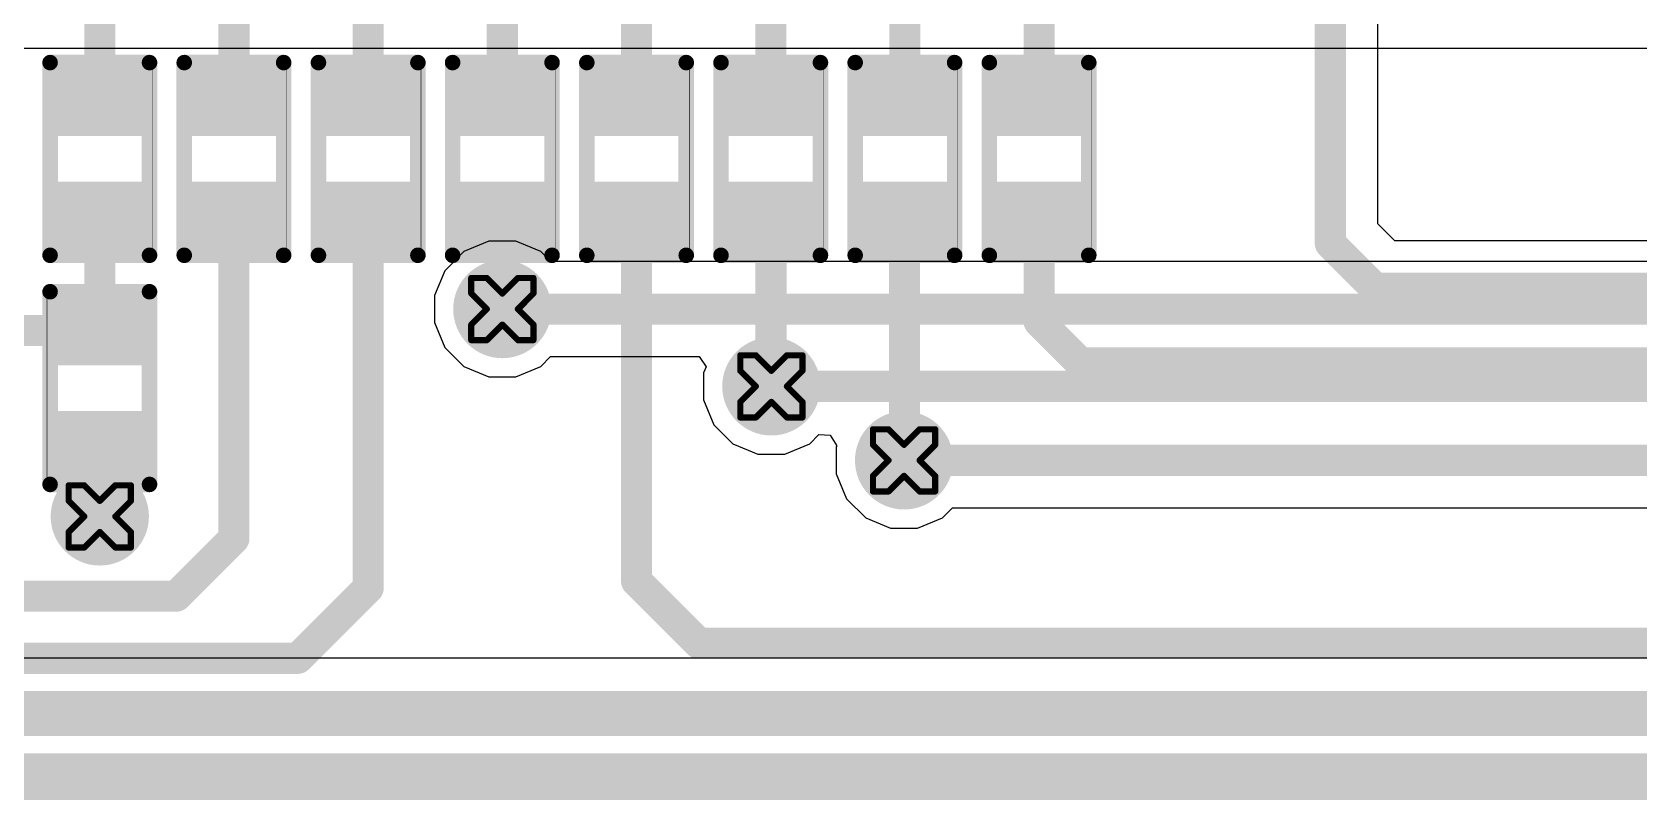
# Model space of a CAD drawing. Header units: inches. Extents: x 0 to 212, y 0 to 208.
# Drawn here: x 4.233 to 4.75, y 2.335 to 2.582 of the extents above; entities that cross this region are included whole.
import ezdxf

# ---------------------------------------------------------------- set-up
doc = ezdxf.new("R2010")
doc.units = ezdxf.units.IN
doc.header["$MEASUREMENT"] = 0
for name, color, linetype in [('Bottom Layer', 5, 'Continuous'), ('Bottom Solder', 6, 'Continuous'), ('Drill Drawing', 1, 'Continuous'), ('Top Layer', 1, 'Continuous'), ('Top Overlay', 2, 'Continuous'), ('Top Paste', 8, 'Continuous'), ('Top Solder', 216, 'Continuous'), ('Via Holes', 16, 'Continuous')]:
    doc.layers.add(name, color=color, linetype=linetype)

# ---------------------------------------------------------------- blocks, each defined once
blk = doc.blocks.new('R___0402_42')
at = {"layer": 'Top Layer'}
for points in [[(-0.0275, -0.0125), (-0.0275, 0.0125), (-0.0095, 0.0125), (-0.0095, -0.0125)], [(0.0095, -0.0125), (0.0095, 0.0125), (0.0275, 0.0125), (0.0275, -0.0125)]]:
    blk.add_hatch(color=1, dxfattribs=at).paths.add_polyline_path(points)
at = {"layer": 'Top Paste'}
for points in [[(-0.0275, -0.0125), (-0.0275, 0.0125), (-0.0095, 0.0125), (-0.0095, -0.0125)], [(0.0095, -0.0125), (0.0095, 0.0125), (0.0275, 0.0125), (0.0275, -0.0125)]]:
    blk.add_hatch(color=8, dxfattribs=at).paths.add_polyline_path(points)
at = {"layer": 'Top Solder'}
for points in [[(-0.02967, -0.01467), (-0.02967, 0.01467), (-0.00733, 0.01467), (-0.00733, -0.01467)], [(0.00733, -0.01467), (0.00733, 0.01467), (0.02967, 0.01467), (0.02967, -0.01467)]]:
    blk.add_hatch(color=216, dxfattribs=at).paths.add_polyline_path(points)
at = {"layer": 'Top Overlay'}
for points, const_width in [([(-0.031, 0.016), (-0.031, -0.016)], 0.005), ([(-0.031, 0.016), (0.031, 0.016)], 0.005), ([(0.031, 0.016), (0.031, -0.016)], 0.005), ([(-0.031, -0.016), (0.031, -0.016)], 0.005), ([(-0.032, -0.017), (0.032, -0.017)], 0.000127)]:
    blk.add_lwpolyline(points, dxfattribs=dict(at, const_width=const_width))
for points, const_width in [([(-0.03225, 0.016, 1), (-0.02975, 0.016, 1)], 0.0025), ([(-0.03225, 0.016, 1), (-0.02975, 0.016, 1)], 0.0025), ([(0.02975, 0.016, 1), (0.03225, 0.016, 1)], 0.0025), ([(0.02975, 0.016, 1), (0.03225, 0.016, 1)], 0.0025), ([(-0.03225, -0.016, 1), (-0.02975, -0.016, 1)], 0.0025), ([(-0.03225, -0.016, 1), (-0.02975, -0.016, 1)], 0.0025), ([(0.02975, -0.016, 1), (0.03225, -0.016, 1)], 0.0025), ([(0.02975, -0.016, 1), (0.03225, -0.016, 1)], 0.0025), ([(-0.03203, -0.017, 1), (-0.03197, -0.017, 1)], 0.0000635), ([(0.03197, -0.017, 1), (0.03203, -0.017, 1)], 0.0000635)]:
    blk.add_lwpolyline(points, format="xyb", close=True, dxfattribs=dict(at, const_width=const_width))
blk = doc.blocks.new('R___0402_44')
at = {"layer": 'Top Layer'}
for points in [[(-0.0275, -0.0125), (-0.0275, 0.0125), (-0.0095, 0.0125), (-0.0095, -0.0125)], [(0.0095, -0.0125), (0.0095, 0.0125), (0.0275, 0.0125), (0.0275, -0.0125)]]:
    blk.add_hatch(color=1, dxfattribs=at).paths.add_polyline_path(points)
at = {"layer": 'Top Paste'}
for points in [[(-0.0275, -0.0125), (-0.0275, 0.0125), (-0.0095, 0.0125), (-0.0095, -0.0125)], [(0.0095, -0.0125), (0.0095, 0.0125), (0.0275, 0.0125), (0.0275, -0.0125)]]:
    blk.add_hatch(color=8, dxfattribs=at).paths.add_polyline_path(points)
at = {"layer": 'Top Solder'}
for points in [[(-0.02967, -0.01467), (-0.02967, 0.01467), (-0.00733, 0.01467), (-0.00733, -0.01467)], [(0.00733, -0.01467), (0.00733, 0.01467), (0.02967, 0.01467), (0.02967, -0.01467)]]:
    blk.add_hatch(color=216, dxfattribs=at).paths.add_polyline_path(points)
at = {"layer": 'Top Overlay'}
for points, const_width in [([(-0.031, -0.016), (-0.031, 0.016)], 0.005), ([(0.031, 0.016), (-0.031, 0.016)], 0.005), ([(0.031, -0.016), (0.031, 0.016)], 0.005), ([(0.031, -0.016), (-0.031, -0.016)], 0.005), ([(0.032, -0.017), (-0.032, -0.017)], 0.000127)]:
    blk.add_lwpolyline(points, dxfattribs=dict(at, const_width=const_width))
for points, const_width in [([(-0.03225, 0.016, 1), (-0.02975, 0.016, 1)], 0.0025), ([(-0.03225, 0.016, 1), (-0.02975, 0.016, 1)], 0.0025), ([(0.02975, 0.016, 1), (0.03225, 0.016, 1)], 0.0025), ([(0.02975, 0.016, 1), (0.03225, 0.016, 1)], 0.0025), ([(-0.03225, -0.016, 1), (-0.02975, -0.016, 1)], 0.0025), ([(-0.03225, -0.016, 1), (-0.02975, -0.016, 1)], 0.0025), ([(0.02975, -0.016, 1), (0.03225, -0.016, 1)], 0.0025), ([(0.02975, -0.016, 1), (0.03225, -0.016, 1)], 0.0025), ([(-0.03203, -0.017, 1), (-0.03197, -0.017, 1)], 0.0000635), ([(0.03197, -0.017, 1), (0.03203, -0.017, 1)], 0.0000635)]:
    blk.add_lwpolyline(points, format="xyb", close=True, dxfattribs=dict(at, const_width=const_width))
blk = doc.blocks.new('R___0402_46')
at = {"layer": 'Top Layer'}
for points in [[(-0.0275, -0.0125), (-0.0275, 0.0125), (-0.0095, 0.0125), (-0.0095, -0.0125)], [(0.0095, -0.0125), (0.0095, 0.0125), (0.0275, 0.0125), (0.0275, -0.0125)]]:
    blk.add_hatch(color=1, dxfattribs=at).paths.add_polyline_path(points)
at = {"layer": 'Top Paste'}
for points in [[(-0.0275, -0.0125), (-0.0275, 0.0125), (-0.0095, 0.0125), (-0.0095, -0.0125)], [(0.0095, -0.0125), (0.0095, 0.0125), (0.0275, 0.0125), (0.0275, -0.0125)]]:
    blk.add_hatch(color=8, dxfattribs=at).paths.add_polyline_path(points)
at = {"layer": 'Top Solder'}
for points in [[(-0.02967, -0.01467), (-0.02967, 0.01467), (-0.00733, 0.01467), (-0.00733, -0.01467)], [(0.00733, -0.01467), (0.00733, 0.01467), (0.02967, 0.01467), (0.02967, -0.01467)]]:
    blk.add_hatch(color=216, dxfattribs=at).paths.add_polyline_path(points)
at = {"layer": 'Top Overlay'}
for points, const_width in [([(-0.031, 0.016), (-0.031, -0.016)], 0.005), ([(-0.031, 0.016), (0.031, 0.016)], 0.005), ([(0.031, 0.016), (0.031, -0.016)], 0.005), ([(-0.031, -0.016), (0.031, -0.016)], 0.005), ([(-0.032, -0.017), (0.032, -0.017)], 0.000127)]:
    blk.add_lwpolyline(points, dxfattribs=dict(at, const_width=const_width))
for points, const_width in [([(-0.03225, 0.016, 1), (-0.02975, 0.016, 1)], 0.0025), ([(-0.03225, 0.016, 1), (-0.02975, 0.016, 1)], 0.0025), ([(0.02975, 0.016, 1), (0.03225, 0.016, 1)], 0.0025), ([(0.02975, 0.016, 1), (0.03225, 0.016, 1)], 0.0025), ([(-0.03225, -0.016, 1), (-0.02975, -0.016, 1)], 0.0025), ([(-0.03225, -0.016, 1), (-0.02975, -0.016, 1)], 0.0025), ([(0.02975, -0.016, 1), (0.03225, -0.016, 1)], 0.0025), ([(0.02975, -0.016, 1), (0.03225, -0.016, 1)], 0.0025), ([(-0.03203, -0.017, 1), (-0.03197, -0.017, 1)], 0.0000635), ([(0.03197, -0.017, 1), (0.03203, -0.017, 1)], 0.0000635)]:
    blk.add_lwpolyline(points, format="xyb", close=True, dxfattribs=dict(at, const_width=const_width))
blk = doc.blocks.new('R___0402_48')
at = {"layer": 'Top Layer'}
for points in [[(-0.0275, -0.0125), (-0.0275, 0.0125), (-0.0095, 0.0125), (-0.0095, -0.0125)], [(0.0095, -0.0125), (0.0095, 0.0125), (0.0275, 0.0125), (0.0275, -0.0125)]]:
    blk.add_hatch(color=1, dxfattribs=at).paths.add_polyline_path(points)
at = {"layer": 'Top Paste'}
for points in [[(-0.0275, -0.0125), (-0.0275, 0.0125), (-0.0095, 0.0125), (-0.0095, -0.0125)], [(0.0095, -0.0125), (0.0095, 0.0125), (0.0275, 0.0125), (0.0275, -0.0125)]]:
    blk.add_hatch(color=8, dxfattribs=at).paths.add_polyline_path(points)
at = {"layer": 'Top Solder'}
for points in [[(-0.02967, -0.01467), (-0.02967, 0.01467), (-0.00733, 0.01467), (-0.00733, -0.01467)], [(0.00733, -0.01467), (0.00733, 0.01467), (0.02967, 0.01467), (0.02967, -0.01467)]]:
    blk.add_hatch(color=216, dxfattribs=at).paths.add_polyline_path(points)
at = {"layer": 'Top Overlay'}
for points, const_width in [([(-0.031, 0.016), (-0.031, -0.016)], 0.005), ([(-0.031, 0.016), (0.031, 0.016)], 0.005), ([(0.031, 0.016), (0.031, -0.016)], 0.005), ([(-0.031, -0.016), (0.031, -0.016)], 0.005), ([(-0.032, -0.017), (0.032, -0.017)], 0.000127)]:
    blk.add_lwpolyline(points, dxfattribs=dict(at, const_width=const_width))
for points, const_width in [([(-0.03225, 0.016, 1), (-0.02975, 0.016, 1)], 0.0025), ([(-0.03225, 0.016, 1), (-0.02975, 0.016, 1)], 0.0025), ([(0.02975, 0.016, 1), (0.03225, 0.016, 1)], 0.0025), ([(0.02975, 0.016, 1), (0.03225, 0.016, 1)], 0.0025), ([(-0.03225, -0.016, 1), (-0.02975, -0.016, 1)], 0.0025), ([(-0.03225, -0.016, 1), (-0.02975, -0.016, 1)], 0.0025), ([(0.02975, -0.016, 1), (0.03225, -0.016, 1)], 0.0025), ([(0.02975, -0.016, 1), (0.03225, -0.016, 1)], 0.0025), ([(-0.03203, -0.017, 1), (-0.03197, -0.017, 1)], 0.0000635), ([(0.03197, -0.017, 1), (0.03203, -0.017, 1)], 0.0000635)]:
    blk.add_lwpolyline(points, format="xyb", close=True, dxfattribs=dict(at, const_width=const_width))
blk = doc.blocks.new('R___0402_50')
at = {"layer": 'Top Layer'}
for points in [[(-0.0275, -0.0125), (-0.0275, 0.0125), (-0.0095, 0.0125), (-0.0095, -0.0125)], [(0.0095, -0.0125), (0.0095, 0.0125), (0.0275, 0.0125), (0.0275, -0.0125)]]:
    blk.add_hatch(color=1, dxfattribs=at).paths.add_polyline_path(points)
at = {"layer": 'Top Paste'}
for points in [[(-0.0275, -0.0125), (-0.0275, 0.0125), (-0.0095, 0.0125), (-0.0095, -0.0125)], [(0.0095, -0.0125), (0.0095, 0.0125), (0.0275, 0.0125), (0.0275, -0.0125)]]:
    blk.add_hatch(color=8, dxfattribs=at).paths.add_polyline_path(points)
at = {"layer": 'Top Solder'}
for points in [[(-0.02967, -0.01467), (-0.02967, 0.01467), (-0.00733, 0.01467), (-0.00733, -0.01467)], [(0.00733, -0.01467), (0.00733, 0.01467), (0.02967, 0.01467), (0.02967, -0.01467)]]:
    blk.add_hatch(color=216, dxfattribs=at).paths.add_polyline_path(points)
at = {"layer": 'Top Overlay'}
for points, const_width in [([(-0.031, 0.016), (-0.031, -0.016)], 0.005), ([(-0.031, 0.016), (0.031, 0.016)], 0.005), ([(0.031, 0.016), (0.031, -0.016)], 0.005), ([(-0.031, -0.016), (0.031, -0.016)], 0.005), ([(-0.032, -0.017), (0.032, -0.017)], 0.000127)]:
    blk.add_lwpolyline(points, dxfattribs=dict(at, const_width=const_width))
for points, const_width in [([(-0.03225, 0.016, 1), (-0.02975, 0.016, 1)], 0.0025), ([(-0.03225, 0.016, 1), (-0.02975, 0.016, 1)], 0.0025), ([(0.02975, 0.016, 1), (0.03225, 0.016, 1)], 0.0025), ([(0.02975, 0.016, 1), (0.03225, 0.016, 1)], 0.0025), ([(-0.03225, -0.016, 1), (-0.02975, -0.016, 1)], 0.0025), ([(-0.03225, -0.016, 1), (-0.02975, -0.016, 1)], 0.0025), ([(0.02975, -0.016, 1), (0.03225, -0.016, 1)], 0.0025), ([(0.02975, -0.016, 1), (0.03225, -0.016, 1)], 0.0025), ([(-0.03203, -0.017, 1), (-0.03197, -0.017, 1)], 0.0000635), ([(0.03197, -0.017, 1), (0.03203, -0.017, 1)], 0.0000635)]:
    blk.add_lwpolyline(points, format="xyb", close=True, dxfattribs=dict(at, const_width=const_width))
blk = doc.blocks.new('R___0402_53')
at = {"layer": 'Top Layer'}
for points in [[(-0.0275, -0.0125), (-0.0275, 0.0125), (-0.0095, 0.0125), (-0.0095, -0.0125)], [(0.0095, -0.0125), (0.0095, 0.0125), (0.0275, 0.0125), (0.0275, -0.0125)]]:
    blk.add_hatch(color=1, dxfattribs=at).paths.add_polyline_path(points)
at = {"layer": 'Top Paste'}
for points in [[(-0.0275, -0.0125), (-0.0275, 0.0125), (-0.0095, 0.0125), (-0.0095, -0.0125)], [(0.0095, -0.0125), (0.0095, 0.0125), (0.0275, 0.0125), (0.0275, -0.0125)]]:
    blk.add_hatch(color=8, dxfattribs=at).paths.add_polyline_path(points)
at = {"layer": 'Top Solder'}
for points in [[(-0.02967, -0.01467), (-0.02967, 0.01467), (-0.00733, 0.01467), (-0.00733, -0.01467)], [(0.00733, -0.01467), (0.00733, 0.01467), (0.02967, 0.01467), (0.02967, -0.01467)]]:
    blk.add_hatch(color=216, dxfattribs=at).paths.add_polyline_path(points)
at = {"layer": 'Top Overlay'}
for points, const_width in [([(-0.031, 0.016), (-0.031, -0.016)], 0.005), ([(-0.031, 0.016), (0.031, 0.016)], 0.005), ([(0.031, 0.016), (0.031, -0.016)], 0.005), ([(-0.031, -0.016), (0.031, -0.016)], 0.005), ([(-0.032, -0.017), (0.032, -0.017)], 0.000127)]:
    blk.add_lwpolyline(points, dxfattribs=dict(at, const_width=const_width))
for points, const_width in [([(-0.03225, 0.016, 1), (-0.02975, 0.016, 1)], 0.0025), ([(-0.03225, 0.016, 1), (-0.02975, 0.016, 1)], 0.0025), ([(0.02975, 0.016, 1), (0.03225, 0.016, 1)], 0.0025), ([(0.02975, 0.016, 1), (0.03225, 0.016, 1)], 0.0025), ([(-0.03225, -0.016, 1), (-0.02975, -0.016, 1)], 0.0025), ([(-0.03225, -0.016, 1), (-0.02975, -0.016, 1)], 0.0025), ([(0.02975, -0.016, 1), (0.03225, -0.016, 1)], 0.0025), ([(0.02975, -0.016, 1), (0.03225, -0.016, 1)], 0.0025), ([(-0.03203, -0.017, 1), (-0.03197, -0.017, 1)], 0.0000635), ([(0.03197, -0.017, 1), (0.03203, -0.017, 1)], 0.0000635)]:
    blk.add_lwpolyline(points, format="xyb", close=True, dxfattribs=dict(at, const_width=const_width))
blk = doc.blocks.new('R___0402_55')
at = {"layer": 'Top Layer'}
for points in [[(-0.0275, -0.0125), (-0.0275, 0.0125), (-0.0095, 0.0125), (-0.0095, -0.0125)], [(0.0095, -0.0125), (0.0095, 0.0125), (0.0275, 0.0125), (0.0275, -0.0125)]]:
    blk.add_hatch(color=1, dxfattribs=at).paths.add_polyline_path(points)
at = {"layer": 'Top Paste'}
for points in [[(-0.0275, -0.0125), (-0.0275, 0.0125), (-0.0095, 0.0125), (-0.0095, -0.0125)], [(0.0095, -0.0125), (0.0095, 0.0125), (0.0275, 0.0125), (0.0275, -0.0125)]]:
    blk.add_hatch(color=8, dxfattribs=at).paths.add_polyline_path(points)
at = {"layer": 'Top Solder'}
for points in [[(-0.02967, -0.01467), (-0.02967, 0.01467), (-0.00733, 0.01467), (-0.00733, -0.01467)], [(0.00733, -0.01467), (0.00733, 0.01467), (0.02967, 0.01467), (0.02967, -0.01467)]]:
    blk.add_hatch(color=216, dxfattribs=at).paths.add_polyline_path(points)
at = {"layer": 'Top Overlay'}
for points, const_width in [([(-0.031, 0.016), (-0.031, -0.016)], 0.005), ([(-0.031, 0.016), (0.031, 0.016)], 0.005), ([(0.031, 0.016), (0.031, -0.016)], 0.005), ([(-0.031, -0.016), (0.031, -0.016)], 0.005), ([(-0.032, -0.017), (0.032, -0.017)], 0.000127)]:
    blk.add_lwpolyline(points, dxfattribs=dict(at, const_width=const_width))
for points, const_width in [([(-0.03225, 0.016, 1), (-0.02975, 0.016, 1)], 0.0025), ([(-0.03225, 0.016, 1), (-0.02975, 0.016, 1)], 0.0025), ([(0.02975, 0.016, 1), (0.03225, 0.016, 1)], 0.0025), ([(0.02975, 0.016, 1), (0.03225, 0.016, 1)], 0.0025), ([(-0.03225, -0.016, 1), (-0.02975, -0.016, 1)], 0.0025), ([(-0.03225, -0.016, 1), (-0.02975, -0.016, 1)], 0.0025), ([(0.02975, -0.016, 1), (0.03225, -0.016, 1)], 0.0025), ([(0.02975, -0.016, 1), (0.03225, -0.016, 1)], 0.0025), ([(-0.03203, -0.017, 1), (-0.03197, -0.017, 1)], 0.0000635), ([(0.03197, -0.017, 1), (0.03203, -0.017, 1)], 0.0000635)]:
    blk.add_lwpolyline(points, format="xyb", close=True, dxfattribs=dict(at, const_width=const_width))
blk = doc.blocks.new('R___0402_57')
at = {"layer": 'Top Layer'}
for points in [[(-0.0275, -0.0125), (-0.0275, 0.0125), (-0.0095, 0.0125), (-0.0095, -0.0125)], [(0.0095, -0.0125), (0.0095, 0.0125), (0.0275, 0.0125), (0.0275, -0.0125)]]:
    blk.add_hatch(color=1, dxfattribs=at).paths.add_polyline_path(points)
at = {"layer": 'Top Paste'}
for points in [[(-0.0275, -0.0125), (-0.0275, 0.0125), (-0.0095, 0.0125), (-0.0095, -0.0125)], [(0.0095, -0.0125), (0.0095, 0.0125), (0.0275, 0.0125), (0.0275, -0.0125)]]:
    blk.add_hatch(color=8, dxfattribs=at).paths.add_polyline_path(points)
at = {"layer": 'Top Solder'}
for points in [[(-0.02967, -0.01467), (-0.02967, 0.01467), (-0.00733, 0.01467), (-0.00733, -0.01467)], [(0.00733, -0.01467), (0.00733, 0.01467), (0.02967, 0.01467), (0.02967, -0.01467)]]:
    blk.add_hatch(color=216, dxfattribs=at).paths.add_polyline_path(points)
at = {"layer": 'Top Overlay'}
for points, const_width in [([(-0.031, 0.016), (-0.031, -0.016)], 0.005), ([(-0.031, 0.016), (0.031, 0.016)], 0.005), ([(0.031, 0.016), (0.031, -0.016)], 0.005), ([(-0.031, -0.016), (0.031, -0.016)], 0.005), ([(-0.032, -0.017), (0.032, -0.017)], 0.000127)]:
    blk.add_lwpolyline(points, dxfattribs=dict(at, const_width=const_width))
for points, const_width in [([(-0.03225, 0.016, 1), (-0.02975, 0.016, 1)], 0.0025), ([(-0.03225, 0.016, 1), (-0.02975, 0.016, 1)], 0.0025), ([(0.02975, 0.016, 1), (0.03225, 0.016, 1)], 0.0025), ([(0.02975, 0.016, 1), (0.03225, 0.016, 1)], 0.0025), ([(-0.03225, -0.016, 1), (-0.02975, -0.016, 1)], 0.0025), ([(-0.03225, -0.016, 1), (-0.02975, -0.016, 1)], 0.0025), ([(0.02975, -0.016, 1), (0.03225, -0.016, 1)], 0.0025), ([(0.02975, -0.016, 1), (0.03225, -0.016, 1)], 0.0025), ([(-0.03203, -0.017, 1), (-0.03197, -0.017, 1)], 0.0000635), ([(0.03197, -0.017, 1), (0.03203, -0.017, 1)], 0.0000635)]:
    blk.add_lwpolyline(points, format="xyb", close=True, dxfattribs=dict(at, const_width=const_width))
blk = doc.blocks.new('R___0402_58')
at = {"layer": 'Top Layer'}
for points in [[(-0.0275, -0.0125), (-0.0275, 0.0125), (-0.0095, 0.0125), (-0.0095, -0.0125)], [(0.0095, -0.0125), (0.0095, 0.0125), (0.0275, 0.0125), (0.0275, -0.0125)]]:
    blk.add_hatch(color=1, dxfattribs=at).paths.add_polyline_path(points)
at = {"layer": 'Top Paste'}
for points in [[(-0.0275, -0.0125), (-0.0275, 0.0125), (-0.0095, 0.0125), (-0.0095, -0.0125)], [(0.0095, -0.0125), (0.0095, 0.0125), (0.0275, 0.0125), (0.0275, -0.0125)]]:
    blk.add_hatch(color=8, dxfattribs=at).paths.add_polyline_path(points)
at = {"layer": 'Top Solder'}
for points in [[(-0.02967, -0.01467), (-0.02967, 0.01467), (-0.00733, 0.01467), (-0.00733, -0.01467)], [(0.00733, -0.01467), (0.00733, 0.01467), (0.02967, 0.01467), (0.02967, -0.01467)]]:
    blk.add_hatch(color=216, dxfattribs=at).paths.add_polyline_path(points)
at = {"layer": 'Top Overlay'}
for points, const_width in [([(-0.031, 0.016), (-0.031, -0.016)], 0.005), ([(-0.031, 0.016), (0.031, 0.016)], 0.005), ([(0.031, 0.016), (0.031, -0.016)], 0.005), ([(-0.031, -0.016), (0.031, -0.016)], 0.005), ([(-0.032, -0.017), (0.032, -0.017)], 0.000127)]:
    blk.add_lwpolyline(points, dxfattribs=dict(at, const_width=const_width))
for points, const_width in [([(-0.03225, 0.016, 1), (-0.02975, 0.016, 1)], 0.0025), ([(-0.03225, 0.016, 1), (-0.02975, 0.016, 1)], 0.0025), ([(0.02975, 0.016, 1), (0.03225, 0.016, 1)], 0.0025), ([(0.02975, 0.016, 1), (0.03225, 0.016, 1)], 0.0025), ([(-0.03225, -0.016, 1), (-0.02975, -0.016, 1)], 0.0025), ([(-0.03225, -0.016, 1), (-0.02975, -0.016, 1)], 0.0025), ([(0.02975, -0.016, 1), (0.03225, -0.016, 1)], 0.0025), ([(0.02975, -0.016, 1), (0.03225, -0.016, 1)], 0.0025), ([(-0.03203, -0.017, 1), (-0.03197, -0.017, 1)], 0.0000635), ([(0.03197, -0.017, 1), (0.03203, -0.017, 1)], 0.0000635)]:
    blk.add_lwpolyline(points, format="xyb", close=True, dxfattribs=dict(at, const_width=const_width))

msp = doc.modelspace()

# ---------------------------------------------------------------- hatches: boundary and pattern name
at = {"layer": 'Bottom Layer'}
h = msp.add_hatch(color=5, dxfattribs=at)
edge = h.paths.add_edge_path()
edge.add_arc((4.38396, 2.49333), 0.01181, 0, 360)
h = msp.add_hatch(color=5, dxfattribs=at)
edge = h.paths.add_edge_path()
edge.add_arc((4.47053, 2.46846), 0.01181, 0, 360)
h = msp.add_hatch(color=5, dxfattribs=at)
edge = h.paths.add_edge_path()
edge.add_arc((4.51324, 2.44465), 0.01181, 0, 360)
h = msp.add_hatch(color=5, dxfattribs=at)
edge = h.paths.add_edge_path()
edge.add_arc((4.25443, 2.42662), 0.01181, 0, 360)
at = {"layer": 'Bottom Solder'}
h = msp.add_hatch(color=6, dxfattribs=at)
edge = h.paths.add_edge_path()
edge.add_arc((4.38396, 2.49333), 0.01581, 0, 360)
h = msp.add_hatch(color=6, dxfattribs=at)
edge = h.paths.add_edge_path()
edge.add_arc((4.47053, 2.46846), 0.01581, 0, 360)
h = msp.add_hatch(color=6, dxfattribs=at)
edge = h.paths.add_edge_path()
edge.add_arc((4.51324, 2.44465), 0.01581, 0, 360)
h = msp.add_hatch(color=6, dxfattribs=at)
edge = h.paths.add_edge_path()
edge.add_arc((4.25443, 2.42662), 0.01581, 0, 360)
at = {"layer": 'Top Layer'}
h = msp.add_hatch(color=1, dxfattribs=at)
edge = h.paths.add_edge_path()
edge.add_arc((4.38396, 2.49333), 0.01181, 0, 360)
h = msp.add_hatch(color=1, dxfattribs=at)
edge = h.paths.add_edge_path()
edge.add_arc((4.47053, 2.46846), 0.01181, 0, 360)
h = msp.add_hatch(color=1, dxfattribs=at)
edge = h.paths.add_edge_path()
edge.add_arc((4.51324, 2.44465), 0.01181, 0, 360)
h = msp.add_hatch(color=1, dxfattribs=at)
edge = h.paths.add_edge_path()
edge.add_arc((4.25443, 2.42662), 0.01181, 0, 360)
at = {"layer": 'Top Solder'}
h = msp.add_hatch(color=216, dxfattribs=at)
edge = h.paths.add_edge_path()
edge.add_arc((4.38396, 2.49333), 0.01581, 0, 360)
h = msp.add_hatch(color=216, dxfattribs=at)
edge = h.paths.add_edge_path()
edge.add_arc((4.47053, 2.46846), 0.01581, 0, 360)
h = msp.add_hatch(color=216, dxfattribs=at)
edge = h.paths.add_edge_path()
edge.add_arc((4.51324, 2.44465), 0.01581, 0, 360)
h = msp.add_hatch(color=216, dxfattribs=at)
edge = h.paths.add_edge_path()
edge.add_arc((4.25443, 2.42662), 0.01581, 0, 360)
at = {"layer": 'Via Holes'}
h = msp.add_hatch(color=7, dxfattribs=at)
edge = h.paths.add_edge_path()
edge.add_arc((4.38396, 2.49333), 0.00591, 0, 360)
h = msp.add_hatch(color=7, dxfattribs=at)
edge = h.paths.add_edge_path()
edge.add_arc((4.47053, 2.46846), 0.00591, 0, 360)
h = msp.add_hatch(color=7, dxfattribs=at)
edge = h.paths.add_edge_path()
edge.add_arc((4.51324, 2.44465), 0.00591, 0, 360)
h = msp.add_hatch(color=7, dxfattribs=at)
edge = h.paths.add_edge_path()
edge.add_arc((4.25443, 2.42662), 0.00591, 0, 360)

# ---------------------------------------------------------------- linework, layer by layer
at = {"layer": 'Bottom Layer'}
for p, q in [((4.07482, 2.57728), (4.81057, 2.57728)), ((4.37962, 2.51514), (4.37161, 2.51182)), ((4.3883, 2.51514), (4.37962, 2.51514)), ((4.39632, 2.51182), (4.3883, 2.51514)), ((4.37161, 2.51182), (4.36547, 2.50568)), ((4.39951, 2.50862), (4.39632, 2.51182)), ((4.87341, 2.50862), (4.39951, 2.50862)), ((4.36547, 2.50568), (4.36215, 2.49766)), ((4.36215, 2.49766), (4.36215, 2.48899)), ((4.36215, 2.48899), (4.36547, 2.48097)), ((4.36547, 2.48097), (4.37161, 2.47484)), ((4.39632, 2.47484), (4.39951, 2.47803)), ((4.39951, 2.47803), (4.44728, 2.47803)), ((4.44728, 2.47803), (4.4495, 2.47471)), ((4.37161, 2.47484), (4.37962, 2.47151)), ((4.37962, 2.47151), (4.3883, 2.47151)), ((4.3883, 2.47151), (4.39632, 2.47484)), ((4.4495, 2.47471), (4.44871, 2.4728)), ((4.44871, 2.4728), (4.44871, 2.46412)), ((4.44871, 2.46412), (4.45204, 2.4561)), ((4.45204, 2.4561), (4.45817, 2.44997)), ((4.48288, 2.44997), (4.48584, 2.45293)), ((4.48584, 2.45293), (4.48944, 2.45272)), ((4.48944, 2.45272), (4.49159, 2.44937)), ((4.45817, 2.44997), (4.46619, 2.44665)), ((4.46619, 2.44665), (4.47486, 2.44665)), ((4.47486, 2.44665), (4.48288, 2.44997)), ((4.49159, 2.44937), (4.49143, 2.44899)), ((4.49143, 2.44899), (4.49143, 2.44031)), ((4.49143, 2.44031), (4.49475, 2.43229)), ((4.49475, 2.43229), (4.50089, 2.42616)), ((4.50089, 2.42616), (4.50891, 2.42284)), ((4.51758, 2.42284), (4.5256, 2.42616)), ((4.5256, 2.42616), (4.5288, 2.42935)), ((4.5288, 2.42935), (4.92501, 2.42935)), ((4.50891, 2.42284), (4.51758, 2.42284)), ((5.76, 2.38102), (3.66913, 2.38102))]:
    msp.add_line(p, q, dxfattribs=at)
for points, const_width in [([(4.38396, 2.49333), (4.87975, 2.49333)], 0.01), ([(4.47053, 2.46846), (4.90606, 2.46846)], 0.01), ([(4.51324, 2.44465), (4.92501, 2.44465)], 0.01), ([(3.65095, 2.36542), (6.7387, 2.36542)], 0.01), ([(3.10159, 2.34292), (5.10302, 2.34292)], 0.015)]:
    msp.add_lwpolyline(points, dxfattribs=dict(at, const_width=const_width))
at = {"layer": 'Bottom Layer', "const_width": 0.005}
for points in [[(4.38146, 2.49333, 1), (4.38646, 2.49333, 1)], [(4.46803, 2.46846, 1), (4.47303, 2.46846, 1)], [(4.51074, 2.44465, 1), (4.51574, 2.44465, 1)]]:
    msp.add_lwpolyline(points, format="xyb", close=True, dxfattribs=at)
at = {"layer": 'Drill Drawing', "const_width": 0.002}
for points in [[(4.37396, 2.49833), (4.37396, 2.50333)], [(4.37396, 2.50333), (4.37896, 2.50333)], [(4.37896, 2.50333), (4.38396, 2.49833)], [(4.38396, 2.49833), (4.38896, 2.50333)], [(4.38896, 2.50333), (4.39396, 2.50333)], [(4.39396, 2.49833), (4.39396, 2.50333)], [(4.37396, 2.49833), (4.37896, 2.49333)], [(4.38896, 2.49333), (4.39396, 2.49833)], [(4.37396, 2.48833), (4.37896, 2.49333)], [(4.38896, 2.49333), (4.39396, 2.48833)], [(4.37396, 2.48333), (4.37396, 2.48833)], [(4.37896, 2.48333), (4.38396, 2.48833)], [(4.38396, 2.48833), (4.38896, 2.48333)], [(4.39396, 2.48333), (4.39396, 2.48833)], [(4.37396, 2.48333), (4.37896, 2.48333)], [(4.38896, 2.48333), (4.39396, 2.48333)], [(4.46053, 2.47346), (4.46053, 2.47846)], [(4.46053, 2.47846), (4.46553, 2.47846)], [(4.46553, 2.47846), (4.47053, 2.47346)], [(4.47053, 2.47346), (4.47553, 2.47846)], [(4.47553, 2.47846), (4.48053, 2.47846)], [(4.48053, 2.47346), (4.48053, 2.47846)], [(4.46053, 2.47346), (4.46553, 2.46846)], [(4.47553, 2.46846), (4.48053, 2.47346)], [(4.46053, 2.46346), (4.46553, 2.46846)], [(4.47553, 2.46846), (4.48053, 2.46346)], [(4.46053, 2.45846), (4.46053, 2.46346)], [(4.46553, 2.45846), (4.47053, 2.46346)], [(4.47053, 2.46346), (4.47553, 2.45846)], [(4.48053, 2.45846), (4.48053, 2.46346)], [(4.46053, 2.45846), (4.46553, 2.45846)], [(4.47553, 2.45846), (4.48053, 2.45846)], [(4.50324, 2.44965), (4.50324, 2.45465)], [(4.50324, 2.45465), (4.50824, 2.45465)], [(4.50824, 2.45465), (4.51324, 2.44965)], [(4.51324, 2.44965), (4.51824, 2.45465)], [(4.51824, 2.45465), (4.52324, 2.45465)], [(4.52324, 2.44965), (4.52324, 2.45465)], [(4.50324, 2.44965), (4.50824, 2.44465)], [(4.50324, 2.43965), (4.50824, 2.44465)], [(4.51824, 2.44465), (4.52324, 2.44965)], [(4.51824, 2.44465), (4.52324, 2.43965)], [(4.50324, 2.43465), (4.50324, 2.43965)], [(4.50824, 2.43465), (4.51324, 2.43965)], [(4.51324, 2.43965), (4.51824, 2.43465)], [(4.52324, 2.43465), (4.52324, 2.43965)], [(4.24443, 2.43162), (4.24443, 2.43662)], [(4.24443, 2.43662), (4.24943, 2.43662)], [(4.24943, 2.43662), (4.25443, 2.43162)], [(4.25443, 2.43162), (4.25943, 2.43662)], [(4.25943, 2.43662), (4.26443, 2.43662)], [(4.26443, 2.43162), (4.26443, 2.43662)], [(4.50324, 2.43465), (4.50824, 2.43465)], [(4.51824, 2.43465), (4.52324, 2.43465)], [(4.24443, 2.43162), (4.24943, 2.42662)], [(4.25943, 2.42662), (4.26443, 2.43162)], [(4.24443, 2.42162), (4.24943, 2.42662)], [(4.25943, 2.42662), (4.26443, 2.42162)], [(4.24443, 2.41662), (4.24443, 2.42162)], [(4.24943, 2.41662), (4.25443, 2.42162)], [(4.25443, 2.42162), (4.25943, 2.41662)], [(4.26443, 2.41662), (4.26443, 2.42162)], [(4.24443, 2.41662), (4.24943, 2.41662)], [(4.25943, 2.41662), (4.26443, 2.41662)]]:
    msp.add_lwpolyline(points, dxfattribs=at)
at = {"layer": 'Drill Drawing', "const_width": 0.001}
for points in [[(4.37346, 2.50333, 1), (4.37446, 2.50333, 1)], [(4.37346, 2.50333, 1), (4.37446, 2.50333, 1)], [(4.37846, 2.50333, 1), (4.37946, 2.50333, 1)], [(4.37846, 2.50333, 1), (4.37946, 2.50333, 1)], [(4.38846, 2.50333, 1), (4.38946, 2.50333, 1)], [(4.38846, 2.50333, 1), (4.38946, 2.50333, 1)], [(4.39346, 2.50333, 1), (4.39446, 2.50333, 1)], [(4.39346, 2.50333, 1), (4.39446, 2.50333, 1)], [(4.37346, 2.49833, 1), (4.37446, 2.49833, 1)], [(4.37346, 2.49833, 1), (4.37446, 2.49833, 1)], [(4.38346, 2.49833, 1), (4.38446, 2.49833, 1)], [(4.38346, 2.49833, 1), (4.38446, 2.49833, 1)], [(4.39346, 2.49833, 1), (4.39446, 2.49833, 1)], [(4.39346, 2.49833, 1), (4.39446, 2.49833, 1)], [(4.37846, 2.49333, 1), (4.37946, 2.49333, 1)], [(4.37846, 2.49333, 1), (4.37946, 2.49333, 1)], [(4.38846, 2.49333, 1), (4.38946, 2.49333, 1)], [(4.38846, 2.49333, 1), (4.38946, 2.49333, 1)], [(4.37346, 2.48833, 1), (4.37446, 2.48833, 1)], [(4.37346, 2.48833, 1), (4.37446, 2.48833, 1)], [(4.38346, 2.48833, 1), (4.38446, 2.48833, 1)], [(4.38346, 2.48833, 1), (4.38446, 2.48833, 1)], [(4.39346, 2.48833, 1), (4.39446, 2.48833, 1)], [(4.39346, 2.48833, 1), (4.39446, 2.48833, 1)], [(4.37346, 2.48333, 1), (4.37446, 2.48333, 1)], [(4.37346, 2.48333, 1), (4.37446, 2.48333, 1)], [(4.37846, 2.48333, 1), (4.37946, 2.48333, 1)], [(4.37846, 2.48333, 1), (4.37946, 2.48333, 1)], [(4.38846, 2.48333, 1), (4.38946, 2.48333, 1)], [(4.38846, 2.48333, 1), (4.38946, 2.48333, 1)], [(4.39346, 2.48333, 1), (4.39446, 2.48333, 1)], [(4.39346, 2.48333, 1), (4.39446, 2.48333, 1)], [(4.46003, 2.47846, 1), (4.46103, 2.47846, 1)], [(4.46003, 2.47846, 1), (4.46103, 2.47846, 1)], [(4.46503, 2.47846, 1), (4.46603, 2.47846, 1)], [(4.46503, 2.47846, 1), (4.46603, 2.47846, 1)], [(4.47503, 2.47846, 1), (4.47603, 2.47846, 1)], [(4.47503, 2.47846, 1), (4.47603, 2.47846, 1)], [(4.48003, 2.47846, 1), (4.48103, 2.47846, 1)], [(4.48003, 2.47846, 1), (4.48103, 2.47846, 1)], [(4.46003, 2.47346, 1), (4.46103, 2.47346, 1)], [(4.46003, 2.47346, 1), (4.46103, 2.47346, 1)], [(4.47003, 2.47346, 1), (4.47103, 2.47346, 1)], [(4.47003, 2.47346, 1), (4.47103, 2.47346, 1)], [(4.48003, 2.47346, 1), (4.48103, 2.47346, 1)], [(4.48003, 2.47346, 1), (4.48103, 2.47346, 1)], [(4.46503, 2.46846, 1), (4.46603, 2.46846, 1)], [(4.46503, 2.46846, 1), (4.46603, 2.46846, 1)], [(4.47503, 2.46846, 1), (4.47603, 2.46846, 1)], [(4.47503, 2.46846, 1), (4.47603, 2.46846, 1)], [(4.46003, 2.46346, 1), (4.46103, 2.46346, 1)], [(4.46003, 2.46346, 1), (4.46103, 2.46346, 1)], [(4.47003, 2.46346, 1), (4.47103, 2.46346, 1)], [(4.47003, 2.46346, 1), (4.47103, 2.46346, 1)], [(4.48003, 2.46346, 1), (4.48103, 2.46346, 1)], [(4.48003, 2.46346, 1), (4.48103, 2.46346, 1)], [(4.46003, 2.45846, 1), (4.46103, 2.45846, 1)], [(4.46003, 2.45846, 1), (4.46103, 2.45846, 1)], [(4.46503, 2.45846, 1), (4.46603, 2.45846, 1)], [(4.46503, 2.45846, 1), (4.46603, 2.45846, 1)], [(4.47503, 2.45846, 1), (4.47603, 2.45846, 1)], [(4.47503, 2.45846, 1), (4.47603, 2.45846, 1)], [(4.48003, 2.45846, 1), (4.48103, 2.45846, 1)], [(4.48003, 2.45846, 1), (4.48103, 2.45846, 1)], [(4.50274, 2.45465, 1), (4.50374, 2.45465, 1)], [(4.50274, 2.45465, 1), (4.50374, 2.45465, 1)], [(4.50774, 2.45465, 1), (4.50874, 2.45465, 1)], [(4.50774, 2.45465, 1), (4.50874, 2.45465, 1)], [(4.51774, 2.45465, 1), (4.51874, 2.45465, 1)], [(4.51774, 2.45465, 1), (4.51874, 2.45465, 1)], [(4.52274, 2.45465, 1), (4.52374, 2.45465, 1)], [(4.52274, 2.45465, 1), (4.52374, 2.45465, 1)], [(4.50274, 2.44965, 1), (4.50374, 2.44965, 1)], [(4.50274, 2.44965, 1), (4.50374, 2.44965, 1)], [(4.50774, 2.44465, 1), (4.50874, 2.44465, 1)], [(4.50774, 2.44465, 1), (4.50874, 2.44465, 1)], [(4.51274, 2.44965, 1), (4.51374, 2.44965, 1)], [(4.51274, 2.44965, 1), (4.51374, 2.44965, 1)], [(4.51774, 2.44465, 1), (4.51874, 2.44465, 1)], [(4.51774, 2.44465, 1), (4.51874, 2.44465, 1)], [(4.52274, 2.44965, 1), (4.52374, 2.44965, 1)], [(4.52274, 2.44965, 1), (4.52374, 2.44965, 1)], [(4.50274, 2.43965, 1), (4.50374, 2.43965, 1)], [(4.50274, 2.43965, 1), (4.50374, 2.43965, 1)], [(4.51274, 2.43965, 1), (4.51374, 2.43965, 1)], [(4.51274, 2.43965, 1), (4.51374, 2.43965, 1)], [(4.52274, 2.43965, 1), (4.52374, 2.43965, 1)], [(4.52274, 2.43965, 1), (4.52374, 2.43965, 1)], [(4.24393, 2.43662, 1), (4.24493, 2.43662, 1)], [(4.24393, 2.43662, 1), (4.24493, 2.43662, 1)], [(4.24893, 2.43662, 1), (4.24993, 2.43662, 1)], [(4.24893, 2.43662, 1), (4.24993, 2.43662, 1)], [(4.25893, 2.43662, 1), (4.25993, 2.43662, 1)], [(4.25893, 2.43662, 1), (4.25993, 2.43662, 1)], [(4.26393, 2.43662, 1), (4.26493, 2.43662, 1)], [(4.26393, 2.43662, 1), (4.26493, 2.43662, 1)], [(4.50274, 2.43465, 1), (4.50374, 2.43465, 1)], [(4.50274, 2.43465, 1), (4.50374, 2.43465, 1)], [(4.50774, 2.43465, 1), (4.50874, 2.43465, 1)], [(4.50774, 2.43465, 1), (4.50874, 2.43465, 1)], [(4.51774, 2.43465, 1), (4.51874, 2.43465, 1)], [(4.51774, 2.43465, 1), (4.51874, 2.43465, 1)], [(4.52274, 2.43465, 1), (4.52374, 2.43465, 1)], [(4.52274, 2.43465, 1), (4.52374, 2.43465, 1)], [(4.24393, 2.43162, 1), (4.24493, 2.43162, 1)], [(4.24393, 2.43162, 1), (4.24493, 2.43162, 1)], [(4.25393, 2.43162, 1), (4.25493, 2.43162, 1)], [(4.25393, 2.43162, 1), (4.25493, 2.43162, 1)], [(4.26393, 2.43162, 1), (4.26493, 2.43162, 1)], [(4.26393, 2.43162, 1), (4.26493, 2.43162, 1)], [(4.24893, 2.42662, 1), (4.24993, 2.42662, 1)], [(4.24893, 2.42662, 1), (4.24993, 2.42662, 1)], [(4.25893, 2.42662, 1), (4.25993, 2.42662, 1)], [(4.25893, 2.42662, 1), (4.25993, 2.42662, 1)], [(4.24393, 2.42162, 1), (4.24493, 2.42162, 1)], [(4.24393, 2.42162, 1), (4.24493, 2.42162, 1)], [(4.25393, 2.42162, 1), (4.25493, 2.42162, 1)], [(4.25393, 2.42162, 1), (4.25493, 2.42162, 1)], [(4.26393, 2.42162, 1), (4.26493, 2.42162, 1)], [(4.26393, 2.42162, 1), (4.26493, 2.42162, 1)], [(4.24393, 2.41662, 1), (4.24493, 2.41662, 1)], [(4.24393, 2.41662, 1), (4.24493, 2.41662, 1)], [(4.24893, 2.41662, 1), (4.24993, 2.41662, 1)], [(4.24893, 2.41662, 1), (4.24993, 2.41662, 1)], [(4.25893, 2.41662, 1), (4.25993, 2.41662, 1)], [(4.25893, 2.41662, 1), (4.25993, 2.41662, 1)], [(4.26393, 2.41662, 1), (4.26493, 2.41662, 1)], [(4.26393, 2.41662, 1), (4.26493, 2.41662, 1)]]:
    msp.add_lwpolyline(points, format="xyb", close=True, dxfattribs=at)
at = {"layer": 'Top Layer'}
for p, q in [((4.66569, 2.52077), (4.66569, 2.61753)), ((4.67116, 2.51529), (4.66569, 2.52077)), ((4.99735, 2.51529), (4.67116, 2.51529))]:
    msp.add_line(p, q, dxfattribs=at)
for points, const_width in [([(4.42714, 2.55816), (4.42714, 2.6706)], 0.01), ([(4.65039, 2.51444), (4.65039, 2.64003)], 0.01), ([(4.55668, 2.56013), (4.55668, 2.63357)], 0.01), ([(4.29761, 2.56013), (4.29761, 2.62263)], 0.01), ([(4.25443, 2.56013), (4.25443, 2.60773)], 0.01), ([(4.38397, 2.55816), (4.38397, 2.60389)], 0.01), ([(4.47032, 2.55816), (4.47032, 2.60389)], 0.01), ([(4.34079, 2.55816), (4.34079, 2.59294)], 0.01), ([(4.5135, 2.55816), (4.5135, 2.59294)], 0.01), ([(4.29761, 2.55816), (4.29761, 2.56013)], 0.01), ([(4.55668, 2.55816), (4.55668, 2.56013)], 0.01), ([(4.25443, 2.48641), (4.25443, 2.52313)], 0.01), ([(4.2976, 2.41951), (4.2976, 2.52313)], 0.01), ([(4.34079, 2.40358), (4.34079, 2.52313)], 0.01), ([(4.38396, 2.48833), (4.38396, 2.52313)], 0.01), ([(4.42714, 2.40579), (4.42714, 2.52313)], 0.01), ([(4.47032, 2.52313), (4.47042, 2.52303)], 0.01), ([(4.47042, 2.46856), (4.47042, 2.52303)], 0.01), ([(4.51337, 2.523), (4.5135, 2.52313)], 0.01), ([(4.51337, 2.44478), (4.51337, 2.523)], 0.01), ([(4.55667, 2.4893), (4.55667, 2.52313)], 0.01), ([(4.65039, 2.51444), (4.66483, 2.5)], 0.01), ([(4.66483, 2.5), (5.00368, 2.5)], 0.01), ([(4.55667, 2.4893), (4.56997, 2.476)], 0.01), ([(4.15622, 2.48641), (4.25443, 2.48641)], 0.01), ([(4.56997, 2.476), (5.01268, 2.476)], 0.01), ([(4.47042, 2.46856), (4.47053, 2.46846)], 0.01), ([(4.25443, 2.42662), (4.25443, 2.44941)], 0.015), ([(4.51324, 2.44465), (4.51337, 2.44478)], 0.01), ([(4.27905, 2.40096), (4.2976, 2.41951)], 0.01), ([(4.42714, 2.40579), (4.44712, 2.38581)], 0.01), ([(2.40276, 2.40096), (4.27905, 2.40096)], 0.01), ([(4.31816, 2.38096), (4.34079, 2.40358)], 0.01), ([(4.44712, 2.38581), (5.04293, 2.38581)], 0.01), ([(2.25633, 2.38096), (4.31816, 2.38096)], 0.01), ([(2.24804, 2.36096), (5.04973, 2.36096)], 0.01)]:
    msp.add_lwpolyline(points, dxfattribs=dict(at, const_width=const_width))
for points, const_width in [([(4.25193, 2.56013, 1), (4.25693, 2.56013, 1)], 0.005), ([(4.29511, 2.56013, 1), (4.30011, 2.56013, 1)], 0.005), ([(4.29511, 2.56013, 1), (4.30011, 2.56013, 1)], 0.005), ([(4.55418, 2.56013, 1), (4.55918, 2.56013, 1)], 0.005), ([(4.55418, 2.56013, 1), (4.55918, 2.56013, 1)], 0.005), ([(4.29511, 2.55816, 1), (4.30011, 2.55816, 1)], 0.005), ([(4.33829, 2.55816, 1), (4.34329, 2.55816, 1)], 0.005), ([(4.38147, 2.55816, 1), (4.38647, 2.55816, 1)], 0.005), ([(4.42464, 2.55816, 1), (4.42964, 2.55816, 1)], 0.005), ([(4.46782, 2.55816, 1), (4.47282, 2.55816, 1)], 0.005), ([(4.511, 2.55816, 1), (4.516, 2.55816, 1)], 0.005), ([(4.55418, 2.55816, 1), (4.55918, 2.55816, 1)], 0.005), ([(4.25193, 2.52313, 1), (4.25693, 2.52313, 1)], 0.005), ([(4.2951, 2.52313, 1), (4.3001, 2.52313, 1)], 0.005), ([(4.33829, 2.52313, 1), (4.34329, 2.52313, 1)], 0.005), ([(4.38146, 2.52313, 1), (4.38646, 2.52313, 1)], 0.005), ([(4.42464, 2.52313, 1), (4.42964, 2.52313, 1)], 0.005), ([(4.46782, 2.52313, 1), (4.47282, 2.52313, 1)], 0.005), ([(4.46792, 2.52303, 1), (4.47292, 2.52303, 1)], 0.005), ([(4.46792, 2.52303, 1), (4.47292, 2.52303, 1)], 0.005), ([(4.51087, 2.523, 1), (4.51587, 2.523, 1)], 0.005), ([(4.51087, 2.523, 1), (4.51587, 2.523, 1)], 0.005), ([(4.511, 2.52313, 1), (4.516, 2.52313, 1)], 0.005), ([(4.55417, 2.52313, 1), (4.55917, 2.52313, 1)], 0.005), ([(4.64789, 2.51444, 1), (4.65289, 2.51444, 1)], 0.005), ([(4.64789, 2.51444, 1), (4.65289, 2.51444, 1)], 0.005), ([(4.66233, 2.5, 1), (4.66733, 2.5, 1)], 0.005), ([(4.66233, 2.5, 1), (4.66733, 2.5, 1)], 0.005), ([(4.38146, 2.48833, 1), (4.38646, 2.48833, 1)], 0.005), ([(4.55417, 2.4893, 1), (4.55917, 2.4893, 1)], 0.005), ([(4.55417, 2.4893, 1), (4.55917, 2.4893, 1)], 0.005), ([(4.25193, 2.48641, 1), (4.25693, 2.48641, 1)], 0.005), ([(4.25193, 2.48641, 1), (4.25693, 2.48641, 1)], 0.005), ([(4.56747, 2.476, 1), (4.57247, 2.476, 1)], 0.005), ([(4.56747, 2.476, 1), (4.57247, 2.476, 1)], 0.005), ([(4.46792, 2.46856, 1), (4.47292, 2.46856, 1)], 0.005), ([(4.46792, 2.46856, 1), (4.47292, 2.46856, 1)], 0.005), ([(4.46803, 2.46846, 1), (4.47303, 2.46846, 1)], 0.005), ([(4.25068, 2.44941, 1), (4.25818, 2.44941, 1)], 0.0075), ([(4.51074, 2.44465, 1), (4.51574, 2.44465, 1)], 0.005), ([(4.51087, 2.44478, 1), (4.51587, 2.44478, 1)], 0.005), ([(4.51087, 2.44478, 1), (4.51587, 2.44478, 1)], 0.005), ([(4.25068, 2.42662, 1), (4.25818, 2.42662, 1)], 0.0075), ([(4.2951, 2.41951, 1), (4.3001, 2.41951, 1)], 0.005), ([(4.2951, 2.41951, 1), (4.3001, 2.41951, 1)], 0.005), ([(4.42464, 2.40579, 1), (4.42964, 2.40579, 1)], 0.005), ([(4.42464, 2.40579, 1), (4.42964, 2.40579, 1)], 0.005), ([(4.27655, 2.40096, 1), (4.28155, 2.40096, 1)], 0.005), ([(4.27655, 2.40096, 1), (4.28155, 2.40096, 1)], 0.005), ([(4.33829, 2.40358, 1), (4.34329, 2.40358, 1)], 0.005), ([(4.33829, 2.40358, 1), (4.34329, 2.40358, 1)], 0.005), ([(4.44462, 2.38581, 1), (4.44962, 2.38581, 1)], 0.005), ([(4.44462, 2.38581, 1), (4.44962, 2.38581, 1)], 0.005), ([(4.31566, 2.38096, 1), (4.32066, 2.38096, 1)], 0.005), ([(4.31566, 2.38096, 1), (4.32066, 2.38096, 1)], 0.005)]:
    msp.add_lwpolyline(points, format="xyb", close=True, dxfattribs=dict(at, const_width=const_width))

# ---------------------------------------------------------------- block references
for name, p, rotation in [('R___0402_57', (4.25443, 2.54163), 90), ('R___0402_55', (4.2976, 2.54163), 90), ('R___0402_53', (4.34079, 2.54163), 90), ('R___0402_50', (4.38396, 2.54163), 90), ('R___0402_48', (4.42714, 2.54163), 90), ('R___0402_46', (4.47032, 2.54163), 90), ('R___0402_42', (4.5135, 2.54163), 90), ('R___0402_58', (4.55667, 2.54163), 90), ('R___0402_44', (4.25443, 2.46791), 270)]:
    msp.add_blockref(name, p, dxfattribs=dict(rotation=rotation))

doc.saveas('drawing.dxf')
